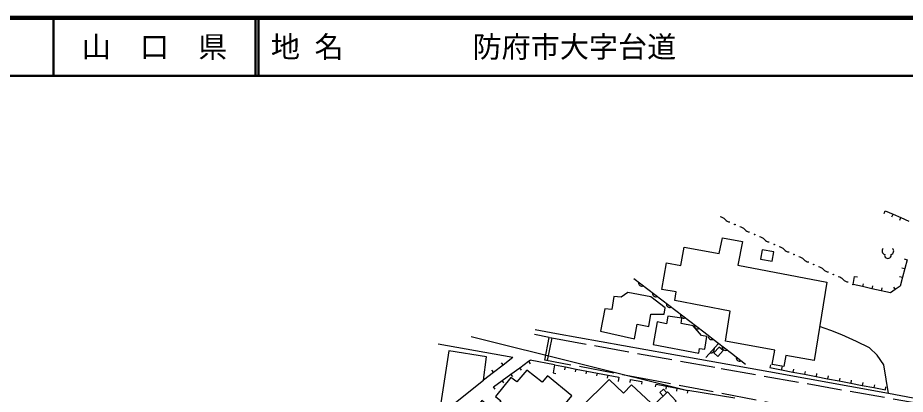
# Model space of a CAD drawing. Units: millimetres, scale not verified. Extents: x 40000 to 680000, y 20000 to 380000.
# Drawn here: x 326885 to 479385, y 315310 to 380000 of the extents above; entities that cross this region are included whole.
import ezdxf
from ezdxf.enums import TextEntityAlignment as Align

# ---------------------------------------------------------------- set-up
doc = ezdxf.new("R2010")
doc.units = ezdxf.units.MM
doc.header["$LTSCALE"] = 1000
doc.linetypes.add('DASHED', pattern=[7.5, 6, -1.5])
for name, color, linetype, lineweight in [('M-BGD', 7, 'Continuous', 25), ('M-BGD-EXST', 7, 'Continuous', 25), ('M-TTL', 2, 'Continuous', 140), ('M-TTL-LINE', 7, 'Continuous', 50)]:
    doc.layers.add(name, color=color, linetype=linetype, lineweight=lineweight)
doc.layers.add('M-TTL-TXT', color=7, linetype='Continuous')
doc.styles.add('ＭＳ ゴシック', font='')
doc.styles.get('ＭＳ ゴシック').set_extended_font_data('MS Gothic')

msp = doc.modelspace()

# ---------------------------------------------------------------- linework, layer by layer
at = {"layer": 'M-BGD'}
for p, q in [((475744, 346377), (475945, 346834)), ((475945, 346834), (477289, 346243)), ((477088, 345786), (477289, 346243)), ((477289, 346243), (478633, 345653)), ((478432, 345195), (478633, 345653)), ((478633, 345653), (479977, 345062)), ((454790, 340129), (454516, 338502)), ((456812, 339788), (454790, 340129)), ((456537, 338161), (456812, 339788)), ((479222, 338554), (479705, 338425)), ((454516, 338502), (456537, 338161)), ((478818, 337042), (479301, 336913)), ((479705, 338425), (479301, 336913)), ((470414, 334171), (470688, 335561)), ((470688, 335561), (471178, 335464)), ((478414, 335531), (478897, 335402)), ((479301, 336913), (478897, 335402)), ((435155, 333327), (432756, 335167)), ((472021, 333810), (470414, 334171)), ((472131, 334298), (472021, 333810)), ((478897, 335402), (478493, 333890)), ((437553, 331487), (435155, 333327)), ((473629, 333448), (472021, 333810)), ((473738, 333936), (473629, 333448)), ((475236, 333087), (473629, 333448)), ((475346, 333575), (475236, 333087)), ((476843, 332726), (475236, 333087)), ((477668, 333308), (476843, 332726)), ((477380, 333717), (477668, 333308)), ((478493, 333890), (477668, 333308)), ((439952, 329646), (437553, 331487)), ((442351, 327806), (439952, 329646)), ((444750, 325966), (442351, 327806)), ((404787, 325238), (442031, 315982)), ((447149, 324126), (444750, 325966)), ((411951, 321636), (399098, 323902)), ((447275, 324029), (445136, 321617)), ((447404, 323426), (446521, 322418)), ((449548, 322286), (447149, 324126)), ((448081, 322833), (447404, 323426)), ((446521, 322418), (447199, 321825)), ((447199, 321825), (448081, 322833)), ((451947, 320445), (449548, 322286)), ((410281, 320332), (408611, 319028)), ((409973, 320726), (410281, 320332)), ((411951, 321636), (410281, 320332)), ((413139, 319869), (414643, 320967)), ((414643, 320967), (414929, 321176)), ((414643, 320967), (414938, 320564)), ((419142, 320353), (414929, 321176)), ((419142, 320353), (418880, 318986)), ((419142, 320353), (420982, 320001)), ((456207, 320389), (456112, 319898)), ((408611, 319028), (406940, 317724)), ((408303, 319422), (408611, 319028)), ((410131, 317673), (411635, 318771)), ((411635, 318771), (413139, 319869)), ((411930, 318367), (411635, 318771)), ((413434, 319465), (413139, 319869)), ((418880, 318986), (419371, 318892)), ((420888, 319510), (420982, 320001)), ((420982, 320001), (422821, 319648)), ((422727, 319157), (422821, 319648)), ((422821, 319648), (424661, 319296)), ((424567, 318805), (424661, 319296)), ((424661, 319296), (426501, 318943)), ((426407, 318452), (426501, 318943)), ((426501, 318943), (428341, 318591)), ((456112, 319898), (458098, 319515)), ((458192, 320006), (458098, 319515)), ((458098, 319515), (460083, 319132)), ((460178, 319623), (460083, 319132)), ((460083, 319132), (462069, 318749)), ((462164, 319240), (462069, 318749)), ((462069, 318749), (464054, 318366)), ((464149, 318857), (464054, 318366)), ((408627, 316575), (410131, 317673)), ((410426, 317269), (410131, 317673)), ((428246, 318100), (428341, 318591)), ((428341, 318591), (430180, 318238)), ((430180, 318238), (430044, 317529)), ((432110, 317331), (432185, 317826)), ((432185, 317826), (434130, 317529)), ((434130, 317529), (434055, 317035)), ((464054, 318366), (466040, 317983)), ((466135, 318474), (466040, 317983)), ((466040, 317983), (468026, 317600)), ((468120, 318091), (468026, 317600)), ((468026, 317600), (470011, 317217)), ((470106, 317708), (470011, 317217)), ((470011, 317217), (471997, 316834)), ((472092, 317325), (471997, 316834)), ((408922, 316171), (408627, 316575)), ((436467, 316565), (436563, 317056)), ((436563, 317056), (438386, 316698)), ((437867, 316204), (437212, 315631)), ((437867, 316204), (438388, 315609)), ((438289, 316207), (438386, 316698)), ((438386, 316698), (440208, 316340)), ((440112, 315849), (440208, 316340)), ((440208, 316340), (442031, 315982)), ((442031, 315982), (441935, 315491)), ((450115, 314616), (442031, 315982)), ((471997, 316834), (473983, 316451)), ((474077, 316942), (473983, 316451)), ((473983, 316451), (475968, 316068)), ((475968, 316068), (476063, 316559)), ((437212, 315631), (437773, 314992)), ((482845, 314255), (476483, 315439))]:
    msp.add_line(p, q, dxfattribs=at)
for points in [[(465919, 334557), (463717, 321082), (458851, 321950), (458503, 320070), (456544, 320408), (456958, 322906), (448470, 324422), (449310, 329566), (439792, 331420), (440002, 332890), (437535, 333292), (438357, 337876), (440824, 337404), (441384, 340588), (447421, 339469), (447998, 342198), (451392, 341568), (450622, 337492)], [(427019, 326128), (432886, 324858), (433304, 327339), (435327, 326934), (435691, 329078), (437983, 329064), (438145, 330183), (435691, 332044), (431737, 332816), (430594, 331977), (429300, 332118), (428946, 329894), (427763, 330005)], [(436082, 323884), (443940, 322367), (444058, 323170), (444967, 323030), (445309, 325224), (444389, 325398), (442961, 327056), (440873, 327454), (440973, 328377), (438565, 328754), (438345, 327426), (436782, 327731)], [(399249, 311600), (406940, 317724), (407408, 321760), (400944, 322755)], [(412727, 305502), (415071, 308291), (415915, 307599), (422117, 315042), (417905, 318488), (416992, 317380), (414387, 319474), (412658, 317428), (411587, 318183), (408988, 314933), (409910, 314202), (408677, 312522), (406641, 314221), (404788, 311756)], [(428513, 317822), (430997, 315516), (432332, 316902), (435640, 313844), (424819, 303070), (422165, 305487), (419874, 303196), (422323, 300858), (420301, 298852), (414598, 304178), (416680, 306374), (419211, 308027), (418896, 308331)]]:
    msp.add_lwpolyline(points, close=True, dxfattribs=at)
msp.add_lwpolyline([(476483, 315439), (455957, 319148), (438669, 322243), (419485, 325701), (415780, 326361)], dxfattribs=at)
at = {"layer": 'M-BGD', "linetype": 'DASHED'}
for points in [[(476483, 315439), (475688, 320383), (474533, 322008), (473260, 323301), (471008, 324378), (468462, 325533), (466602, 326238), (464676, 326951)], [(414130, 290043), (416327, 290147), (426561, 292712), (452702, 301167), (455947, 302172), (462002, 308205), (461134, 312866), (436690, 317570), (417443, 321176), (418223, 325058), (415707, 325601)], [(418223, 325058), (418631, 325001), (417830, 321103)], [(418631, 325001), (447753, 319745), (484877, 313180), (512511, 308250)]]:
    msp.add_lwpolyline(points, dxfattribs=at)
msp.add_lwpolyline([(440022, 314140), (438514, 315736), (436555, 313769), (437061, 313273), (430985, 307323), (435842, 302294), (440912, 307156), (437354, 311289)], close=True, dxfattribs=at)
at = {"layer": 'M-BGD'}
for centre in [(450107, 344479), (453492, 342761), (456876, 341043), (460261, 339325), (463645, 337607), (467030, 335889), (470414, 334171)]:
    msp.add_circle(centre, 50, dxfattribs=at)
for centre, radius, start, end in [((447505, 344593), 1176, 39.28451, 86.89085), ((449325, 346082), 1175, 219.28241, 266.89349), ((450890, 342876), 1176, 39.28447, 86.89143), ((452709, 344364), 1175, 219.28244, 266.89291), ((454274, 341158), 1176, 39.28451, 86.89085), ((456094, 342646), 1176, 219.28346, 266.89245), ((457659, 339440), 1176, 39.28447, 86.89143), ((459478, 340928), 1175, 219.28241, 266.89349), ((461043, 337722), 1176, 39.28447, 86.89143), ((462863, 339210), 1175, 219.28244, 266.89291), ((464428, 336004), 1176, 39.28451, 86.89085), ((466247, 337492), 1175, 219.28241, 266.89349), ((434121, 334464), 573, 170.97216, 294.04297), ((467812, 334286), 1176, 39.28447, 86.89143), ((469632, 335774), 1175, 219.28241, 266.89349), ((436520, 332624), 573, 170.97297, 294.04306), ((438919, 330783), 573, 170.97172, 294.04362), ((441318, 328943), 573, 170.97172, 294.04362), ((443717, 327103), 573, 170.97172, 294.04362), ((446116, 325263), 573, 170.9709, 294.04353), ((448515, 323423), 573, 170.97274, 294.0426), ((445958, 323043), 631, 260.09724, 16.79436), ((450913, 321582), 573, 170.97297, 294.04306)]:
    msp.add_arc(centre, radius, start, end, dxfattribs=at)
at = {"layer": 'M-BGD-EXST'}
for centre, radius, start, end in [((475983, 339909), 576, 130.6006, 257.47189), ((476833, 339909), 576, 282.52967, 49.39784), ((476408, 339213), 566, 166.31445, 13.68555)]:
    msp.add_arc(centre, radius, start, end, dxfattribs=at)
at = {"layer": 'M-TTL'}
msp.add_line((680000, 380000), (40000, 380000), dxfattribs=at)
at = {"layer": 'M-TTL-LINE'}
for p, q in [((333000, 380000), (333000, 370000)), ((367750, 380000), (367750, 370000)), ((368250, 380000), (368250, 370000)), ((40000, 370000), (680000, 370000))]:
    msp.add_line(p, q, dxfattribs=at)

# ---------------------------------------------------------------- texts
at = {"layer": 'M-TTL-TXT', "style": 'ＭＳ ゴシック'}
msp.add_text('山\u3000口\u3000県', height=3666, dxfattribs=at).set_placement((350375, 375000), align=Align.MIDDLE_CENTER)
for s, p in [('地 名', (370380, 375000)), ('防府市大字台道', (405024, 375000))]:
    msp.add_text(s, height=3666, dxfattribs=at).set_placement(p, align=Align.MIDDLE_LEFT)

doc.saveas('drawing.dxf')
